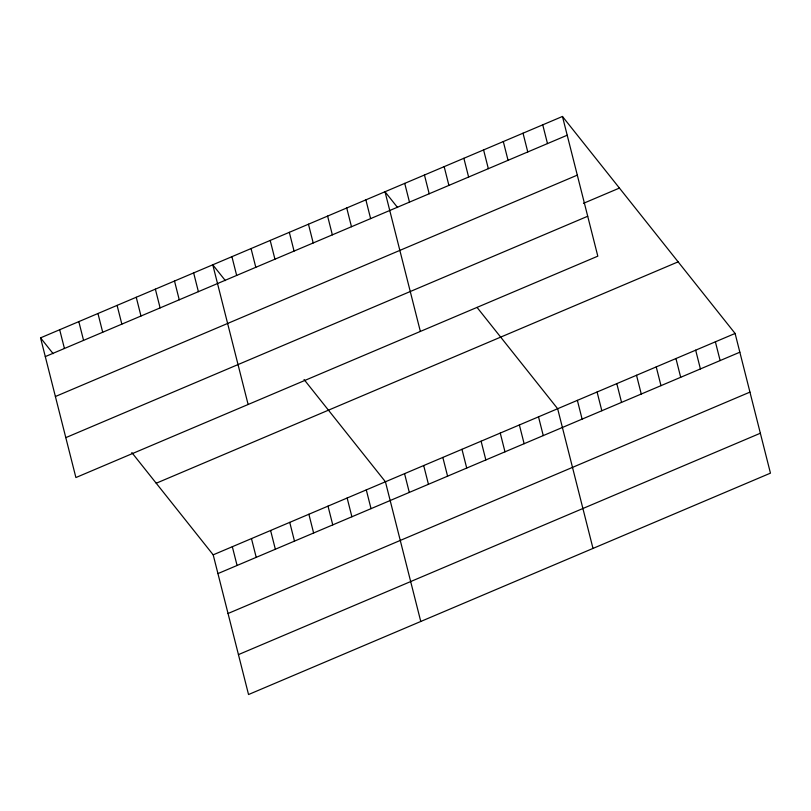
<?xml version="1.0" encoding="UTF-8"?>
<svg xmlns="http://www.w3.org/2000/svg" width="811" height="811" viewBox="0 0 811 811"><rect width="100%" height="100%" fill="white"/><g stroke="black" fill="none" stroke-linecap="round" stroke-linejoin="round"><path stroke-width="1.22" d="M562.459 116.47L597.808 256.164L75.899 477.547L40.55 337.852L562.459 116.47L735.101 333.453L770.45 473.148L248.541 694.53L213.192 554.836L131.828 452.568M45.294 356.607L567.203 135.224M55.391 396.518L577.3 175.135M583.474 203.328L619.432 188.071M65.803 437.636L587.711 216.253M156.219 483.234L678.128 261.852M213.192 554.836L735.101 333.453M217.936 573.59L739.845 352.207M228.033 613.501L749.942 392.118M238.444 654.619L760.353 433.236M397.593 207.545L385.012 191.741L420.362 331.435M477.05 307.42L557.654 408.724L593.003 548.418M225.357 280.606L212.776 264.802L248.125 404.486M304.054 379.518L385.428 481.775L420.767 621.469M40.55 337.852L53.131 353.667M715.383 341.816L720.127 360.571M695.666 350.18L700.41 368.934M675.948 358.543L680.693 377.297M656.231 366.907L660.985 385.661M636.523 375.27L641.268 394.024M616.806 383.633L621.55 402.388M542.741 124.833L547.486 143.588M597.089 391.997L601.833 410.751M523.024 133.197L527.768 151.951M577.371 400.36L582.116 419.115M503.307 141.56L508.051 160.314M483.589 149.923L488.334 168.678M538.514 416.844L543.258 435.588M463.872 158.287L468.616 177.041M519.375 424.954L524.129 443.708M444.164 166.65L448.909 185.405M500.245 433.074L504.989 451.828M424.447 175.014L429.191 193.768M481.105 441.194L485.85 459.949M404.73 183.377L409.474 202.132M461.966 449.314L466.71 468.059M442.836 457.424L447.581 476.179M365.873 199.861L370.617 218.605M423.697 465.544L428.441 484.299M346.733 207.971L351.477 226.725M404.557 473.665L409.302 492.409M327.603 216.091L332.348 234.845M308.464 224.211L313.208 242.965M366.288 489.895L371.032 508.649M289.324 232.331L294.069 251.075M347.149 498.015L351.893 516.769M270.195 240.441L274.939 259.196M328.009 506.135L332.753 524.879M251.055 248.561L255.8 267.316M308.879 514.245L313.624 532.999M231.916 256.681L236.66 275.426M289.74 522.365L294.484 541.119M270.6 530.485L275.345 549.24M193.647 272.912L198.391 291.666M251.471 538.605L256.215 557.35M174.507 281.032L179.251 299.786M232.331 546.715L237.076 565.47M155.367 289.152L160.112 307.896M136.238 297.262L140.982 316.016M117.098 305.382L121.843 324.136M97.959 313.502L102.703 332.257M78.819 321.622L83.563 340.367M59.69 329.732L64.434 348.487"/></g></svg>
